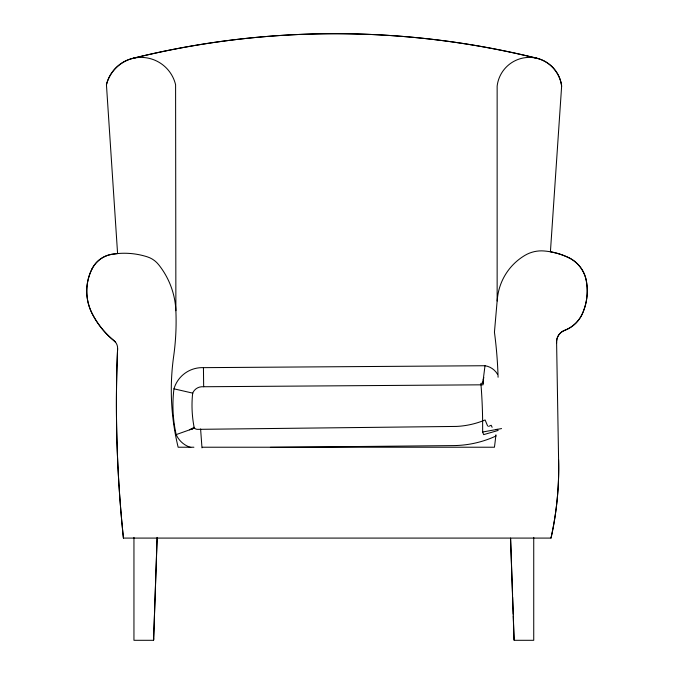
<?xml version="1.0" encoding="UTF-8"?>
<svg xmlns="http://www.w3.org/2000/svg" width="674" height="674" viewBox="0 0 674 674"><rect width="100%" height="100%" fill="white"/><g stroke="black" fill="none" stroke-linecap="round" stroke-linejoin="round"><path stroke-width="1.01" d="M496.19 429.709L497.083 429.271L498.128 430.459L483.637 434.629L482.651 432.009L482.626 420.93A522.131 522.131 0 0 0 481.169 387.011L480.857 383.422L483.309 382.942A1.003 1.003 0 0 0 482.584 382.166L483.839 377.516M157.152 538.088L153.605 640.3L133.949 640.3L133.949 537.389M157.118 537.389L153.605 639.938L153.605 638.194M561.636 86.137L550.414 251.79A69.826 68.866 0 0 1 568.662 257.653A32.049 32.049 0 0 1 586.321 280.721A57.298 56.515 0 0 1 582.471 313.486A31.964 31.526 0 0 1 564.585 330.386A12.511 12.334 0 0 0 556.589 341.811L558.594 459.786A323.191 322.804 0 0 1 551.003 538.088L123.426 538.088A1286.405 1286.405 0 0 1 117.613 348.618A9.621 9.621 0 0 0 114.066 340.741A83.972 83.972 0 0 1 92.085 313.469A49.497 49.497 0 0 1 92.085 268.783A27.002 27.002 0 0 1 111.623 254.359L117.588 253.576L106.441 84.73C109.609 71.798 120.199 61.309 133.166 58.276A830.317 818.893 0 0 1 537.186 58.335C550.035 61.629 560.027 72.969 561.636 86.137A32.462 32.462 0 0 0 497.142 86.137L497.142 301L494.438 332.231A435.278 435.278 0 0 1 498.078 377.238M483.561 380.001L483.073 384.812L201.551 386.758A10.455 10.455 0 0 0 193.168 392.108L192.528 394.442A115.153 115.153 0 0 0 194.104 427.223L194.306 428.175L176.167 434.604A134.227 134.227 0 0 1 173.959 388.822A29.546 29.546 0 0 1 203.438 367.65L485.002 365.729A17.608 17.608 0 0 1 497.53 374.264M483.207 379.875L485.002 365.729M497.142 301L497.437 298.169A56.65 56.65 0 0 1 525.038 255.303A32.217 32.217 0 0 1 544.061 250.972A70.517 70.517 0 0 1 568.662 257.653M194.289 428.116L194.398 428.015A4.28 4.28 0 0 0 197.861 429.346L456.534 426.423A84.697 84.697 0 0 0 482.07 421.166L485.111 419.969L487.622 425.976M192.57 428.79L192.098 429.144L191.677 428.512L189.605 429.835M488.599 426.406L491.178 425.269L492.121 427.299M482.651 432.009L501.557 428.58M270.384 447.359L453.45 445.59A103.771 103.771 0 0 0 496.14 435.943M193.901 447.224L178.138 447.224A242.387 242.387 0 0 1 173.665 356.243A250.543 250.543 0 0 0 175.88 310.722L175.594 84.73A35.537 35.537 0 0 0 106.441 84.73M202.31 447.224L494.438 447.224A435.278 435.278 0 0 0 495.912 434.823M173.959 388.822L192.671 393.119M114.066 340.741L115.625 342.341M194.398 428.015L193.826 427.249L191.905 428.849M200.599 428.967L201.981 447.865M510.606 538.442L512.577 595.142M512.653 597.248L513.234 614.048M513.31 616.146L514.077 639.938M510.53 538.088L514.077 640.3L533.732 640.3L533.732 537.389M203.438 367.65L203.666 386.724M190.776 447.469A23.379 23.379 0 0 1 176.167 434.604M568.679 257.62A32.428 31.981 0 0 1 586.279 280.721A55.824 55.824 0 0 1 582.471 313.486A31.771 31.771 0 0 1 564.576 330.361A12.351 12.351 0 0 0 556.623 343.159M92.094 268.783A50.769 50.07 0 0 0 92.094 313.469A84.932 83.761 0 0 0 114.058 340.749M133.166 58.276A841.329 841.329 0 0 1 537.186 58.352M123.426 538.088A1289.438 1287.913 0 0 1 117.613 348.618M92.111 268.791A27.044 26.674 0 0 1 111.614 254.325A75.496 75.496 0 0 1 147.32 256.845A23.573 23.573 0 0 1 158.533 264.545A79.094 79.094 0 0 1 175.88 310.722M558.594 459.786A322.442 322.442 0 0 1 551.003 538.088"/></g></svg>
